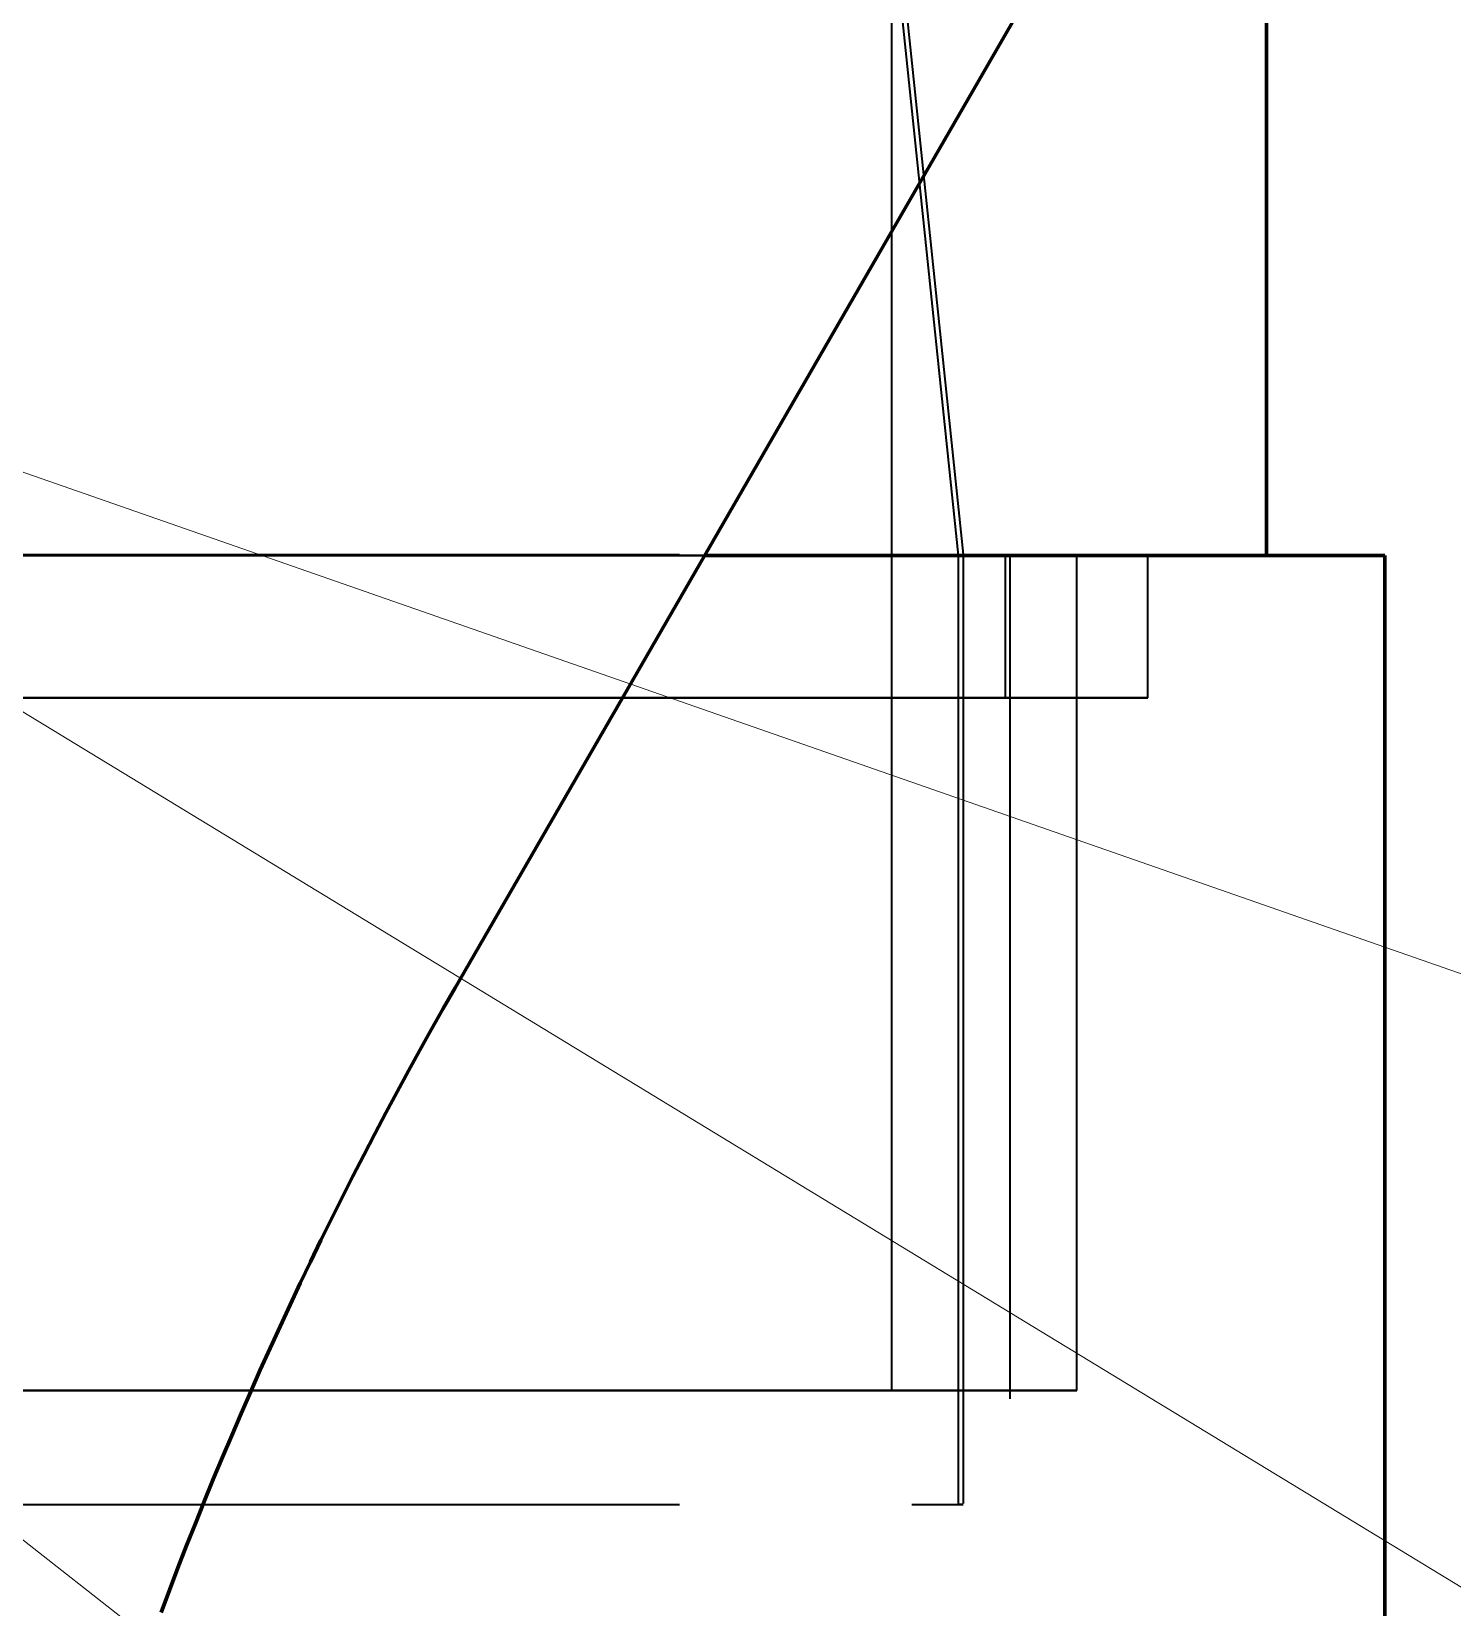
# Model space of a CAD drawing. Header units: millimetres. Extents: x 0 to 2382, y 0 to 420.
# Drawn here: x 944.85 to 950.84, y 339.61 to 346.25 of the extents above; entities that cross this region are included whole.
import ezdxf

# ---------------------------------------------------------------- set-up
doc = ezdxf.new("R2010")
doc.units = ezdxf.units.MM
doc.linetypes.add('IRAM-E-TRAZOS', pattern=[5, 4, -1])
for name, color, linetype, lineweight in [('01-VISIBLE', 7, 'CONTINUOUS', 70), ('02-OCULTA', 4, 'IRAM-E-TRAZOS', 35), ('08-FINA', 5, 'CONTINUOUS', 18)]:
    doc.layers.add(name, color=color, linetype=linetype, lineweight=lineweight)

msp = doc.modelspace()

# ---------------------------------------------------------------- linework, layer by layer
at = {"layer": '01-VISIBLE'}
for points in [[(946.6375, 342.2203), (951.958, 351.4356)], [(950.0583, 344.0426), (950.0583, 346.4426)], [(947.6897, 344.0426), (947.7921, 344.0426), (947.8946, 344.0426), (947.997, 344.0426), (948.0995, 344.0426), (948.2019, 344.0426), (948.3044, 344.0426), (948.4068, 344.0426), (948.5093, 344.0426), (948.6117, 344.0426), (948.7142, 344.0426), (948.8166, 344.0426), (948.9191, 344.0426), (949.0215, 344.0426), (949.124, 344.0426), (949.2265, 344.0426), (949.3289, 344.0426), (949.4314, 344.0426), (949.5338, 344.0426), (949.6363, 344.0426), (949.7387, 344.0426), (949.8412, 344.0426), (949.9436, 344.0426), (950.0461, 344.0426), (950.1485, 344.0426), (950.251, 344.0426), (950.3534, 344.0426), (950.4559, 344.0426), (950.5583, 344.0426)], [(950.5583, 336.6426), (950.5583, 344.0426)], [(945.3976, 339.5876), (945.4329, 339.6817), (945.4688, 339.7755), (945.5053, 339.8691), (945.5422, 339.9625), (945.5798, 340.0557), (945.6178, 340.1487), (945.6564, 340.2415), (945.6955, 340.334), (945.7351, 340.4263), (945.7753, 340.5184), (945.816, 340.6102), (945.8572, 340.7018), (945.899, 340.7932), (945.9413, 340.8843), (945.9841, 340.9752), (946.0274, 341.0659), (946.0713, 341.1562), (946.1156, 341.2464), (946.1605, 341.3363), (946.2059, 341.4259), (946.2518, 341.5152), (946.2983, 341.6043), (946.3452, 341.6931), (946.3927, 341.7817), (946.4406, 341.87), (946.4891, 341.958), (946.5381, 342.0457), (946.5875, 342.1331), (946.6375, 342.2203)]]:
    msp.add_lwpolyline(points, dxfattribs=at)
at = {"layer": '02-OCULTA'}
for points in [[(949.0753, 346.4426), (946.6375, 342.2203)], [(948.4783, 344.0426), (948.4783, 346.4426)], [(948.7594, 344.0426), (948.5094, 346.4426)], [(948.5273, 346.4669), (948.7794, 344.0467)], [(948.7594, 344.0426), (943.5633, 344.0426)], [(943.5833, 344.0467), (948.7794, 344.0467)], [(944.7583, 344.0426), (944.8583, 344.0426), (944.9583, 344.0426), (945.0583, 344.0426), (945.1583, 344.0426), (945.2583, 344.0426), (945.3583, 344.0426), (945.4583, 344.0426), (945.5583, 344.0426), (945.6583, 344.0426), (945.7583, 344.0426), (945.8583, 344.0426), (945.9583, 344.0426), (946.0583, 344.0426), (946.1583, 344.0426), (946.2583, 344.0426), (946.3583, 344.0426), (946.4583, 344.0426), (946.5583, 344.0426), (946.6583, 344.0426), (946.7583, 344.0426), (946.8583, 344.0426), (946.9583, 344.0426), (947.0583, 344.0426), (947.1583, 344.0426), (947.2583, 344.0426), (947.3583, 344.0426), (947.4583, 344.0426), (947.5583, 344.0426), (947.6583, 344.0426), (947.7583, 344.0426), (947.8583, 344.0426), (947.9583, 344.0426), (948.0583, 344.0426), (948.1583, 344.0426), (948.2583, 344.0426), (948.3583, 344.0426), (948.4583, 344.0426), (948.5583, 344.0426), (948.6583, 344.0426), (948.7583, 344.0426), (948.8583, 344.0426), (948.9583, 344.0426), (949.0583, 344.0426), (949.1583, 344.0426), (949.2583, 344.0426)], [(944.7583, 344.0426), (944.8583, 344.0426), (944.9583, 344.0426), (945.0583, 344.0426), (945.1583, 344.0426), (945.2583, 344.0426), (945.3583, 344.0426), (945.4583, 344.0426), (945.5583, 344.0426), (945.6583, 344.0426), (945.7583, 344.0426), (945.8583, 344.0426), (945.9583, 344.0426), (946.0583, 344.0426), (946.1583, 344.0426), (946.2583, 344.0426), (946.3583, 344.0426), (946.4583, 344.0426), (946.5583, 344.0426), (946.6583, 344.0426), (946.7583, 344.0426), (946.8583, 344.0426), (946.9583, 344.0426), (947.0583, 344.0426), (947.1583, 344.0426), (947.2583, 344.0426), (947.3583, 344.0426), (947.4583, 344.0426), (947.5583, 344.0426), (947.6583, 344.0426), (947.7583, 344.0426), (947.8583, 344.0426), (947.9583, 344.0426), (948.0583, 344.0426), (948.1583, 344.0426), (948.2583, 344.0426), (948.3583, 344.0426), (948.4583, 344.0426), (948.5583, 344.0426), (948.6583, 344.0426), (948.7583, 344.0426), (948.8583, 344.0426), (948.9583, 344.0426), (949.0583, 344.0426), (949.1583, 344.0426), (949.2583, 344.0426), (949.3583, 344.0426), (949.4583, 344.0426), (949.5583, 344.0426), (949.6583, 344.0426), (949.7583, 344.0426), (949.8583, 344.0426), (949.9583, 344.0426), (950.0583, 344.0426)], [(944.7583, 344.0426), (944.8583, 344.0426), (944.9583, 344.0426), (945.0583, 344.0426), (945.1583, 344.0426), (945.2583, 344.0426), (945.3583, 344.0426), (945.4583, 344.0426), (945.5583, 344.0426), (945.6583, 344.0426), (945.7583, 344.0426), (945.8583, 344.0426), (945.9583, 344.0426), (946.0583, 344.0426), (946.1583, 344.0426), (946.2583, 344.0426), (946.3583, 344.0426), (946.4583, 344.0426), (946.5583, 344.0426), (946.6583, 344.0426), (946.7583, 344.0426), (946.8583, 344.0426), (946.9583, 344.0426), (947.0583, 344.0426), (947.1583, 344.0426), (947.2583, 344.0426), (947.3583, 344.0426), (947.4583, 344.0426), (947.5583, 344.0426), (947.6583, 344.0426), (947.7583, 344.0426), (947.8583, 344.0426), (947.9583, 344.0426), (948.0583, 344.0426), (948.1583, 344.0426), (948.2583, 344.0426), (948.3583, 344.0426), (948.4583, 344.0426), (948.5583, 344.0426), (948.6583, 344.0426), (948.7583, 344.0426), (948.8583, 344.0426), (948.9583, 344.0426), (949.0583, 344.0426), (949.1583, 344.0426), (949.2583, 344.0426), (949.3583, 344.0426), (949.4583, 344.0426), (949.5583, 344.0426)], [(944.7583, 344.0426), (944.8583, 344.0426), (944.9583, 344.0426), (945.0583, 344.0426), (945.1583, 344.0426), (945.2583, 344.0426), (945.3583, 344.0426), (945.4583, 344.0426), (945.5583, 344.0426), (945.6583, 344.0426), (945.7583, 344.0426), (945.8583, 344.0426), (945.9583, 344.0426), (946.0583, 344.0426), (946.1583, 344.0426), (946.2583, 344.0426), (946.3583, 344.0426), (946.4583, 344.0426), (946.5583, 344.0426), (946.6583, 344.0426), (946.7583, 344.0426), (946.8583, 344.0426), (946.9583, 344.0426), (947.0583, 344.0426), (947.1583, 344.0426), (947.2583, 344.0426), (947.3583, 344.0426), (947.4583, 344.0426), (947.5583, 344.0426), (947.6583, 344.0426), (947.7583, 344.0426), (947.8583, 344.0426), (947.9583, 344.0426), (948.0583, 344.0426), (948.1583, 344.0426), (948.2583, 344.0426), (948.3583, 344.0426), (948.4583, 344.0426), (948.5583, 344.0426), (948.6583, 344.0426), (948.7583, 344.0426), (948.8583, 344.0426), (948.9583, 344.0426)], [(944.7653, 344.0426), (944.8662, 344.0426), (944.967, 344.0426), (945.0679, 344.0426), (945.1687, 344.0426), (945.2695, 344.0426), (945.3704, 344.0426), (945.4712, 344.0426), (945.572, 344.0426), (945.6729, 344.0426), (945.7737, 344.0426), (945.8746, 344.0426), (945.9754, 344.0426), (946.0762, 344.0426), (946.1771, 344.0426), (946.2779, 344.0426), (946.3788, 344.0426), (946.4796, 344.0426), (946.5804, 344.0426), (946.6813, 344.0426), (946.7821, 344.0426), (946.883, 344.0426), (946.9838, 344.0426), (947.0846, 344.0426), (947.1855, 344.0426), (947.2863, 344.0426), (947.3871, 344.0426), (947.488, 344.0426), (947.5888, 344.0426), (947.6897, 344.0426)], [(944.7667, 344.0426), (944.8669, 344.0426), (944.9672, 344.0426), (945.0675, 344.0426), (945.1678, 344.0426), (945.2681, 344.0426), (945.3683, 344.0426), (945.4686, 344.0426), (945.5689, 344.0426), (945.6692, 344.0426), (945.7694, 344.0426), (945.8697, 344.0426), (945.97, 344.0426), (946.0703, 344.0426), (946.1706, 344.0426), (946.2708, 344.0426), (946.3711, 344.0426), (946.4714, 344.0426), (946.5717, 344.0426), (946.6719, 344.0426), (946.7722, 344.0426), (946.8725, 344.0426), (946.9728, 344.0426), (947.0731, 344.0426), (947.1733, 344.0426), (947.2736, 344.0426), (947.3739, 344.0426), (947.4742, 344.0426), (947.5744, 344.0426), (947.6747, 344.0426), (947.775, 344.0426), (947.8753, 344.0426), (947.9756, 344.0426), (948.0758, 344.0426), (948.1761, 344.0426), (948.2764, 344.0426), (948.3767, 344.0426), (948.4769, 344.0426), (948.5772, 344.0426), (948.6775, 344.0426), (948.7778, 344.0426), (948.8781, 344.0426), (948.9783, 344.0426)], [(948.9783, 344.0426), (948.8781, 344.0426), (948.7778, 344.0426), (948.6775, 344.0426), (948.5772, 344.0426), (948.4769, 344.0426), (948.3767, 344.0426), (948.2764, 344.0426), (948.1761, 344.0426), (948.0758, 344.0426), (947.9756, 344.0426), (947.8753, 344.0426), (947.775, 344.0426), (947.6747, 344.0426), (947.5744, 344.0426), (947.4742, 344.0426), (947.3739, 344.0426), (947.2736, 344.0426), (947.1733, 344.0426), (947.0731, 344.0426), (946.9728, 344.0426), (946.8725, 344.0426), (946.7722, 344.0426), (946.6719, 344.0426), (946.5717, 344.0426), (946.4714, 344.0426), (946.3711, 344.0426), (946.2708, 344.0426), (946.1706, 344.0426), (946.0703, 344.0426), (945.97, 344.0426), (945.8697, 344.0426), (945.7694, 344.0426), (945.6692, 344.0426), (945.5689, 344.0426), (945.4686, 344.0426), (945.3683, 344.0426), (945.2681, 344.0426), (945.1678, 344.0426), (945.0675, 344.0426), (944.9672, 344.0426), (944.8669, 344.0426), (944.7667, 344.0426)], [(944.7673, 344.0426), (944.8676, 344.0426), (944.9679, 344.0426), (945.0682, 344.0426), (945.1685, 344.0426), (945.2688, 344.0426), (945.3691, 344.0426), (945.4694, 344.0426), (945.5697, 344.0426), (945.67, 344.0426), (945.7703, 344.0426), (945.8706, 344.0426), (945.9709, 344.0426), (946.0712, 344.0426), (946.1715, 344.0426), (946.2718, 344.0426), (946.3721, 344.0426), (946.4724, 344.0426), (946.5727, 344.0426), (946.673, 344.0426), (946.7733, 344.0426), (946.8736, 344.0426), (946.9739, 344.0426), (947.0742, 344.0426), (947.1745, 344.0426), (947.2748, 344.0426), (947.375, 344.0426), (947.4753, 344.0426), (947.5756, 344.0426), (947.6759, 344.0426), (947.7762, 344.0426), (947.8765, 344.0426), (947.9768, 344.0426), (948.0771, 344.0426), (948.1774, 344.0426), (948.2777, 344.0426), (948.378, 344.0426), (948.4783, 344.0426)], [(948.4783, 344.0426), (948.378, 344.0426), (948.2777, 344.0426), (948.1774, 344.0426), (948.0771, 344.0426), (947.9768, 344.0426), (947.8765, 344.0426), (947.7762, 344.0426), (947.6759, 344.0426), (947.5756, 344.0426), (947.4753, 344.0426), (947.375, 344.0426), (947.2748, 344.0426), (947.1745, 344.0426), (947.0742, 344.0426), (946.9739, 344.0426), (946.8736, 344.0426), (946.7733, 344.0426), (946.673, 344.0426), (946.5727, 344.0426), (946.4724, 344.0426), (946.3721, 344.0426), (946.2718, 344.0426), (946.1715, 344.0426), (946.0712, 344.0426), (945.9709, 344.0426), (945.8706, 344.0426), (945.7703, 344.0426), (945.67, 344.0426), (945.5697, 344.0426), (945.4694, 344.0426), (945.3691, 344.0426), (945.2688, 344.0426), (945.1685, 344.0426), (945.0682, 344.0426), (944.9679, 344.0426), (944.8676, 344.0426), (944.7673, 344.0426)], [(944.7673, 344.0426), (944.8676, 344.0426), (944.9679, 344.0426), (945.0682, 344.0426), (945.1685, 344.0426), (945.2688, 344.0426), (945.3691, 344.0426), (945.4694, 344.0426), (945.5697, 344.0426), (945.67, 344.0426), (945.7703, 344.0426), (945.8706, 344.0426), (945.9709, 344.0426), (946.0712, 344.0426), (946.1715, 344.0426), (946.2718, 344.0426), (946.3721, 344.0426), (946.4724, 344.0426), (946.5727, 344.0426), (946.673, 344.0426), (946.7733, 344.0426), (946.8736, 344.0426), (946.9739, 344.0426), (947.0742, 344.0426), (947.1745, 344.0426), (947.2748, 344.0426), (947.375, 344.0426), (947.4753, 344.0426), (947.5756, 344.0426), (947.6759, 344.0426), (947.7762, 344.0426), (947.8765, 344.0426), (947.9768, 344.0426), (948.0771, 344.0426), (948.1774, 344.0426), (948.2777, 344.0426), (948.378, 344.0426), (948.4783, 344.0426)], [(948.4783, 344.0426), (948.378, 344.0426), (948.2777, 344.0426), (948.1774, 344.0426), (948.0771, 344.0426), (947.9768, 344.0426), (947.8765, 344.0426), (947.7762, 344.0426), (947.6759, 344.0426), (947.5756, 344.0426), (947.4753, 344.0426), (947.375, 344.0426), (947.2748, 344.0426), (947.1745, 344.0426), (947.0742, 344.0426), (946.9739, 344.0426), (946.8736, 344.0426), (946.7733, 344.0426), (946.673, 344.0426), (946.5727, 344.0426), (946.4724, 344.0426), (946.3721, 344.0426), (946.2718, 344.0426), (946.1715, 344.0426), (946.0712, 344.0426), (945.9709, 344.0426), (945.8706, 344.0426), (945.7703, 344.0426), (945.67, 344.0426), (945.5697, 344.0426), (945.4694, 344.0426), (945.3691, 344.0426), (945.2688, 344.0426), (945.1685, 344.0426), (945.0682, 344.0426), (944.9679, 344.0426), (944.8676, 344.0426), (944.7673, 344.0426)], [(950.5583, 344.0426), (950.4572, 344.0426), (950.356, 344.0426), (950.2549, 344.0426), (950.1537, 344.0426), (950.0526, 344.0426), (949.9514, 344.0426), (949.8503, 344.0426), (949.7491, 344.0426), (949.648, 344.0426), (949.5468, 344.0426), (949.4457, 344.0426), (949.3445, 344.0426), (949.2434, 344.0426), (949.1422, 344.0426), (949.0411, 344.0426), (948.9399, 344.0426), (948.8388, 344.0426), (948.7376, 344.0426), (948.6365, 344.0426), (948.5353, 344.0426), (948.4342, 344.0426), (948.333, 344.0426), (948.2319, 344.0426), (948.1307, 344.0426), (948.0296, 344.0426), (947.9284, 344.0426), (947.8273, 344.0426), (947.7261, 344.0426), (947.625, 344.0426), (947.5239, 344.0426), (947.4227, 344.0426), (947.3216, 344.0426), (947.2204, 344.0426), (947.1193, 344.0426), (947.0181, 344.0426), (946.917, 344.0426), (946.8158, 344.0426), (946.7147, 344.0426), (946.6135, 344.0426), (946.5124, 344.0426), (946.4112, 344.0426), (946.3101, 344.0426), (946.2089, 344.0426), (946.1078, 344.0426), (946.0066, 344.0426), (945.9055, 344.0426), (945.8043, 344.0426), (945.7032, 344.0426), (945.602, 344.0426), (945.5009, 344.0426), (945.3997, 344.0426), (945.2986, 344.0426), (945.1974, 344.0426), (945.0963, 344.0426), (944.9951, 344.0426), (944.894, 344.0426), (944.7928, 344.0426)], [(950.0583, 344.0426), (949.9571, 344.0426), (949.8559, 344.0426), (949.7547, 344.0426), (949.6535, 344.0426), (949.5522, 344.0426), (949.451, 344.0426), (949.3498, 344.0426), (949.2486, 344.0426), (949.1474, 344.0426), (949.0461, 344.0426), (948.9449, 344.0426), (948.8437, 344.0426), (948.7425, 344.0426), (948.6413, 344.0426), (948.54, 344.0426), (948.4388, 344.0426), (948.3376, 344.0426), (948.2364, 344.0426), (948.1352, 344.0426), (948.0339, 344.0426), (947.9327, 344.0426), (947.8315, 344.0426), (947.7303, 344.0426), (947.6291, 344.0426), (947.5278, 344.0426), (947.4266, 344.0426), (947.3254, 344.0426), (947.2242, 344.0426), (947.123, 344.0426), (947.0217, 344.0426), (946.9205, 344.0426), (946.8193, 344.0426), (946.7181, 344.0426), (946.6169, 344.0426), (946.5157, 344.0426), (946.4144, 344.0426), (946.3132, 344.0426), (946.212, 344.0426), (946.1108, 344.0426), (946.0096, 344.0426), (945.9083, 344.0426), (945.8071, 344.0426), (945.7059, 344.0426), (945.6047, 344.0426), (945.5035, 344.0426), (945.4022, 344.0426), (945.301, 344.0426), (945.1998, 344.0426), (945.0986, 344.0426), (944.9974, 344.0426), (944.8961, 344.0426), (944.7949, 344.0426)], [(949.5583, 344.0426), (949.457, 344.0426), (949.3557, 344.0426), (949.2544, 344.0426), (949.1531, 344.0426), (949.0518, 344.0426), (948.9505, 344.0426), (948.8492, 344.0426), (948.7479, 344.0426), (948.6466, 344.0426), (948.5453, 344.0426), (948.444, 344.0426), (948.3427, 344.0426), (948.2415, 344.0426), (948.1402, 344.0426), (948.0389, 344.0426), (947.9376, 344.0426), (947.8363, 344.0426), (947.735, 344.0426), (947.6337, 344.0426), (947.5324, 344.0426), (947.4311, 344.0426), (947.3298, 344.0426), (947.2285, 344.0426), (947.1272, 344.0426), (947.0259, 344.0426), (946.9246, 344.0426), (946.8233, 344.0426), (946.722, 344.0426), (946.6207, 344.0426), (946.5194, 344.0426), (946.4181, 344.0426), (946.3168, 344.0426), (946.2155, 344.0426), (946.1142, 344.0426), (946.0129, 344.0426), (945.9116, 344.0426), (945.8103, 344.0426), (945.709, 344.0426), (945.6077, 344.0426), (945.5064, 344.0426), (945.4051, 344.0426), (945.3038, 344.0426), (945.2025, 344.0426), (945.1012, 344.0426), (944.9999, 344.0426), (944.8986, 344.0426), (944.7973, 344.0426)], [(949.2583, 344.0426), (949.157, 344.0426), (949.0556, 344.0426), (948.9543, 344.0426), (948.8529, 344.0426), (948.7516, 344.0426), (948.6502, 344.0426), (948.5489, 344.0426), (948.4475, 344.0426), (948.3462, 344.0426), (948.2448, 344.0426), (948.1435, 344.0426), (948.0421, 344.0426), (947.9408, 344.0426), (947.8394, 344.0426), (947.7381, 344.0426), (947.6367, 344.0426), (947.5354, 344.0426), (947.434, 344.0426), (947.3327, 344.0426), (947.2313, 344.0426), (947.13, 344.0426), (947.0286, 344.0426), (946.9273, 344.0426), (946.8259, 344.0426), (946.7245, 344.0426), (946.6232, 344.0426), (946.5218, 344.0426), (946.4205, 344.0426), (946.3191, 344.0426), (946.2178, 344.0426), (946.1164, 344.0426), (946.0151, 344.0426), (945.9137, 344.0426), (945.8124, 344.0426), (945.711, 344.0426), (945.6097, 344.0426), (945.5083, 344.0426), (945.407, 344.0426), (945.3056, 344.0426), (945.2043, 344.0426), (945.1029, 344.0426), (945.0016, 344.0426), (944.9002, 344.0426), (944.7989, 344.0426)], [(948.9583, 344.0426), (948.8569, 344.0426), (948.7555, 344.0426), (948.6541, 344.0426), (948.5527, 344.0426), (948.4513, 344.0426), (948.3499, 344.0426), (948.2485, 344.0426), (948.1471, 344.0426), (948.0457, 344.0426), (947.9442, 344.0426), (947.8428, 344.0426), (947.7414, 344.0426), (947.64, 344.0426), (947.5386, 344.0426), (947.4372, 344.0426), (947.3358, 344.0426), (947.2344, 344.0426), (947.133, 344.0426), (947.0316, 344.0426), (946.9302, 344.0426), (946.8288, 344.0426), (946.7273, 344.0426), (946.6259, 344.0426), (946.5245, 344.0426), (946.4231, 344.0426), (946.3217, 344.0426), (946.2203, 344.0426), (946.1189, 344.0426), (946.0175, 344.0426), (945.9161, 344.0426), (945.8147, 344.0426), (945.7133, 344.0426), (945.6119, 344.0426), (945.5104, 344.0426), (945.409, 344.0426), (945.3076, 344.0426), (945.2062, 344.0426), (945.1048, 344.0426), (945.0034, 344.0426), (944.902, 344.0426), (944.8006, 344.0426)], [(948.4783, 340.5226), (948.4783, 344.0426)], [(948.7594, 340.0426), (948.7594, 344.0426)], [(948.7794, 344.0467), (948.7794, 340.0426)], [(948.9583, 343.4426), (948.9583, 344.0426)], [(948.9783, 335.4881), (948.9783, 344.0426)], [(949.2583, 340.5226), (949.2583, 344.0426)], [(949.5583, 343.4426), (949.5583, 344.0426)], [(944.7583, 343.4426), (944.8583, 343.4426), (944.9583, 343.4426), (945.0583, 343.4426), (945.1583, 343.4426), (945.2583, 343.4426), (945.3583, 343.4426), (945.4583, 343.4426), (945.5583, 343.4426), (945.6583, 343.4426), (945.7583, 343.4426), (945.8583, 343.4426), (945.9583, 343.4426), (946.0583, 343.4426), (946.1583, 343.4426), (946.2583, 343.4426), (946.3583, 343.4426), (946.4583, 343.4426), (946.5583, 343.4426), (946.6583, 343.4426), (946.7583, 343.4426), (946.8583, 343.4426), (946.9583, 343.4426), (947.0583, 343.4426), (947.1583, 343.4426), (947.2583, 343.4426), (947.3583, 343.4426), (947.4583, 343.4426), (947.5583, 343.4426), (947.6583, 343.4426), (947.7583, 343.4426), (947.8583, 343.4426), (947.9583, 343.4426), (948.0583, 343.4426), (948.1583, 343.4426), (948.2583, 343.4426), (948.3583, 343.4426), (948.4583, 343.4426), (948.5583, 343.4426), (948.6583, 343.4426), (948.7583, 343.4426), (948.8583, 343.4426), (948.9583, 343.4426), (949.0583, 343.4426), (949.1583, 343.4426), (949.2583, 343.4426), (949.3583, 343.4426), (949.4583, 343.4426), (949.5583, 343.4426)], [(944.7583, 343.4426), (944.8583, 343.4426), (944.9583, 343.4426), (945.0583, 343.4426), (945.1583, 343.4426), (945.2583, 343.4426), (945.3583, 343.4426), (945.4583, 343.4426), (945.5583, 343.4426), (945.6583, 343.4426), (945.7583, 343.4426), (945.8583, 343.4426), (945.9583, 343.4426), (946.0583, 343.4426), (946.1583, 343.4426), (946.2583, 343.4426), (946.3583, 343.4426), (946.4583, 343.4426), (946.5583, 343.4426), (946.6583, 343.4426), (946.7583, 343.4426), (946.8583, 343.4426), (946.9583, 343.4426), (947.0583, 343.4426), (947.1583, 343.4426), (947.2583, 343.4426), (947.3583, 343.4426), (947.4583, 343.4426), (947.5583, 343.4426), (947.6583, 343.4426), (947.7583, 343.4426), (947.8583, 343.4426), (947.9583, 343.4426), (948.0583, 343.4426), (948.1583, 343.4426), (948.2583, 343.4426), (948.3583, 343.4426), (948.4583, 343.4426), (948.5583, 343.4426), (948.6583, 343.4426), (948.7583, 343.4426), (948.8583, 343.4426), (948.9583, 343.4426)], [(949.5583, 343.4426), (949.457, 343.4426), (949.3557, 343.4426), (949.2544, 343.4426), (949.1531, 343.4426), (949.0518, 343.4426), (948.9505, 343.4426), (948.8492, 343.4426), (948.7479, 343.4426), (948.6466, 343.4426), (948.5453, 343.4426), (948.444, 343.4426), (948.3427, 343.4426), (948.2415, 343.4426), (948.1402, 343.4426), (948.0389, 343.4426), (947.9376, 343.4426), (947.8363, 343.4426), (947.735, 343.4426), (947.6337, 343.4426), (947.5324, 343.4426), (947.4311, 343.4426), (947.3298, 343.4426), (947.2285, 343.4426), (947.1272, 343.4426), (947.0259, 343.4426), (946.9246, 343.4426), (946.8233, 343.4426), (946.722, 343.4426), (946.6207, 343.4426), (946.5194, 343.4426), (946.4181, 343.4426), (946.3168, 343.4426), (946.2155, 343.4426), (946.1142, 343.4426), (946.0129, 343.4426), (945.9116, 343.4426), (945.8103, 343.4426), (945.709, 343.4426), (945.6077, 343.4426), (945.5064, 343.4426), (945.4051, 343.4426), (945.3038, 343.4426), (945.2025, 343.4426), (945.1012, 343.4426), (944.9999, 343.4426), (944.8986, 343.4426), (944.7973, 343.4426)], [(948.9583, 343.4426), (948.8569, 343.4426), (948.7555, 343.4426), (948.6541, 343.4426), (948.5527, 343.4426), (948.4513, 343.4426), (948.3499, 343.4426), (948.2485, 343.4426), (948.1471, 343.4426), (948.0457, 343.4426), (947.9442, 343.4426), (947.8428, 343.4426), (947.7414, 343.4426), (947.64, 343.4426), (947.5386, 343.4426), (947.4372, 343.4426), (947.3358, 343.4426), (947.2344, 343.4426), (947.133, 343.4426), (947.0316, 343.4426), (946.9302, 343.4426), (946.8288, 343.4426), (946.7273, 343.4426), (946.6259, 343.4426), (946.5245, 343.4426), (946.4231, 343.4426), (946.3217, 343.4426), (946.2203, 343.4426), (946.1189, 343.4426), (946.0175, 343.4426), (945.9161, 343.4426), (945.8147, 343.4426), (945.7133, 343.4426), (945.6119, 343.4426), (945.5104, 343.4426), (945.409, 343.4426), (945.3076, 343.4426), (945.2062, 343.4426), (945.1048, 343.4426), (945.0034, 343.4426), (944.902, 343.4426), (944.8006, 343.4426)], [(946.6375, 342.2203), (946.5875, 342.1331), (946.5381, 342.0457), (946.4891, 341.958), (946.4406, 341.87), (946.3927, 341.7817), (946.3452, 341.6931), (946.2983, 341.6043), (946.2518, 341.5152), (946.2059, 341.4259), (946.1605, 341.3363), (946.1156, 341.2464), (946.0713, 341.1562), (946.0274, 341.0659), (945.9841, 340.9752), (945.9413, 340.8843), (945.899, 340.7932), (945.8572, 340.7018), (945.816, 340.6102), (945.7753, 340.5184), (945.7351, 340.4263), (945.6955, 340.334), (945.6564, 340.2415), (945.6178, 340.1487), (945.5798, 340.0557), (945.5422, 339.9625), (945.5053, 339.8691), (945.4688, 339.7755), (945.4329, 339.6817), (945.3976, 339.5876)], [(944.7583, 340.5226), (944.8583, 340.5226), (944.9583, 340.5226), (945.0583, 340.5226), (945.1583, 340.5226), (945.2583, 340.5226), (945.3583, 340.5226), (945.4583, 340.5226), (945.5583, 340.5226), (945.6583, 340.5226), (945.7583, 340.5226), (945.8583, 340.5226), (945.9583, 340.5226), (946.0583, 340.5226), (946.1583, 340.5226), (946.2583, 340.5226), (946.3583, 340.5226), (946.4583, 340.5226), (946.5583, 340.5226), (946.6583, 340.5226), (946.7583, 340.5226), (946.8583, 340.5226), (946.9583, 340.5226), (947.0583, 340.5226), (947.1583, 340.5226), (947.2583, 340.5226), (947.3583, 340.5226), (947.4583, 340.5226), (947.5583, 340.5226), (947.6583, 340.5226), (947.7583, 340.5226), (947.8583, 340.5226), (947.9583, 340.5226), (948.0583, 340.5226), (948.1583, 340.5226), (948.2583, 340.5226), (948.3583, 340.5226), (948.4583, 340.5226), (948.5583, 340.5226), (948.6583, 340.5226), (948.7583, 340.5226), (948.8583, 340.5226), (948.9583, 340.5226), (949.0583, 340.5226), (949.1583, 340.5226), (949.2583, 340.5226)], [(944.7673, 340.5226), (944.8676, 340.5226), (944.9679, 340.5226), (945.0682, 340.5226), (945.1685, 340.5226), (945.2688, 340.5226), (945.3691, 340.5226), (945.4694, 340.5226), (945.5697, 340.5226), (945.67, 340.5226), (945.7703, 340.5226), (945.8706, 340.5226), (945.9709, 340.5226), (946.0712, 340.5226), (946.1715, 340.5226), (946.2718, 340.5226), (946.3721, 340.5226), (946.4724, 340.5226), (946.5727, 340.5226), (946.673, 340.5226), (946.7733, 340.5226), (946.8736, 340.5226), (946.9739, 340.5226), (947.0742, 340.5226), (947.1745, 340.5226), (947.2748, 340.5226), (947.375, 340.5226), (947.4753, 340.5226), (947.5756, 340.5226), (947.6759, 340.5226), (947.7762, 340.5226), (947.8765, 340.5226), (947.9768, 340.5226), (948.0771, 340.5226), (948.1774, 340.5226), (948.2777, 340.5226), (948.378, 340.5226), (948.4783, 340.5226)], [(948.4783, 340.5226), (948.378, 340.5226), (948.2777, 340.5226), (948.1774, 340.5226), (948.0771, 340.5226), (947.9768, 340.5226), (947.8765, 340.5226), (947.7762, 340.5226), (947.6759, 340.5226), (947.5756, 340.5226), (947.4753, 340.5226), (947.375, 340.5226), (947.2748, 340.5226), (947.1745, 340.5226), (947.0742, 340.5226), (946.9739, 340.5226), (946.8736, 340.5226), (946.7733, 340.5226), (946.673, 340.5226), (946.5727, 340.5226), (946.4724, 340.5226), (946.3721, 340.5226), (946.2718, 340.5226), (946.1715, 340.5226), (946.0712, 340.5226), (945.9709, 340.5226), (945.8706, 340.5226), (945.7703, 340.5226), (945.67, 340.5226), (945.5697, 340.5226), (945.4694, 340.5226), (945.3691, 340.5226), (945.2688, 340.5226), (945.1685, 340.5226), (945.0682, 340.5226), (944.9679, 340.5226), (944.8676, 340.5226), (944.7673, 340.5226)], [(949.2583, 340.5226), (949.157, 340.5226), (949.0556, 340.5226), (948.9543, 340.5226), (948.8529, 340.5226), (948.7516, 340.5226), (948.6502, 340.5226), (948.5489, 340.5226), (948.4475, 340.5226), (948.3462, 340.5226), (948.2448, 340.5226), (948.1435, 340.5226), (948.0421, 340.5226), (947.9408, 340.5226), (947.8394, 340.5226), (947.7381, 340.5226), (947.6367, 340.5226), (947.5354, 340.5226), (947.434, 340.5226), (947.3327, 340.5226), (947.2313, 340.5226), (947.13, 340.5226), (947.0286, 340.5226), (946.9273, 340.5226), (946.8259, 340.5226), (946.7245, 340.5226), (946.6232, 340.5226), (946.5218, 340.5226), (946.4205, 340.5226), (946.3191, 340.5226), (946.2178, 340.5226), (946.1164, 340.5226), (946.0151, 340.5226), (945.9137, 340.5226), (945.8124, 340.5226), (945.711, 340.5226), (945.6097, 340.5226), (945.5083, 340.5226), (945.407, 340.5226), (945.3056, 340.5226), (945.2043, 340.5226), (945.1029, 340.5226), (945.0016, 340.5226), (944.9002, 340.5226), (944.7989, 340.5226)], [(943.5633, 340.0426), (948.7594, 340.0426)], [(943.5833, 340.0426), (948.7794, 340.0426)], [(948.7794, 340.0426), (948.7594, 340.0426)]]:
    msp.add_lwpolyline(points, dxfattribs=at)
at = {"layer": '08-FINA'}
for p, q in [((969.8897, 335.6504), (941.7583, 345.4599)), ((970.2492, 327.9121), (941.7583, 345.2426)), ((970.5156, 319.7972), (941.7583, 342.2826))]:
    msp.add_line(p, q, dxfattribs=at)
msp.add_circle((929.8333, 354.1667), 36.8333, dxfattribs=at)

doc.saveas('drawing.dxf')
